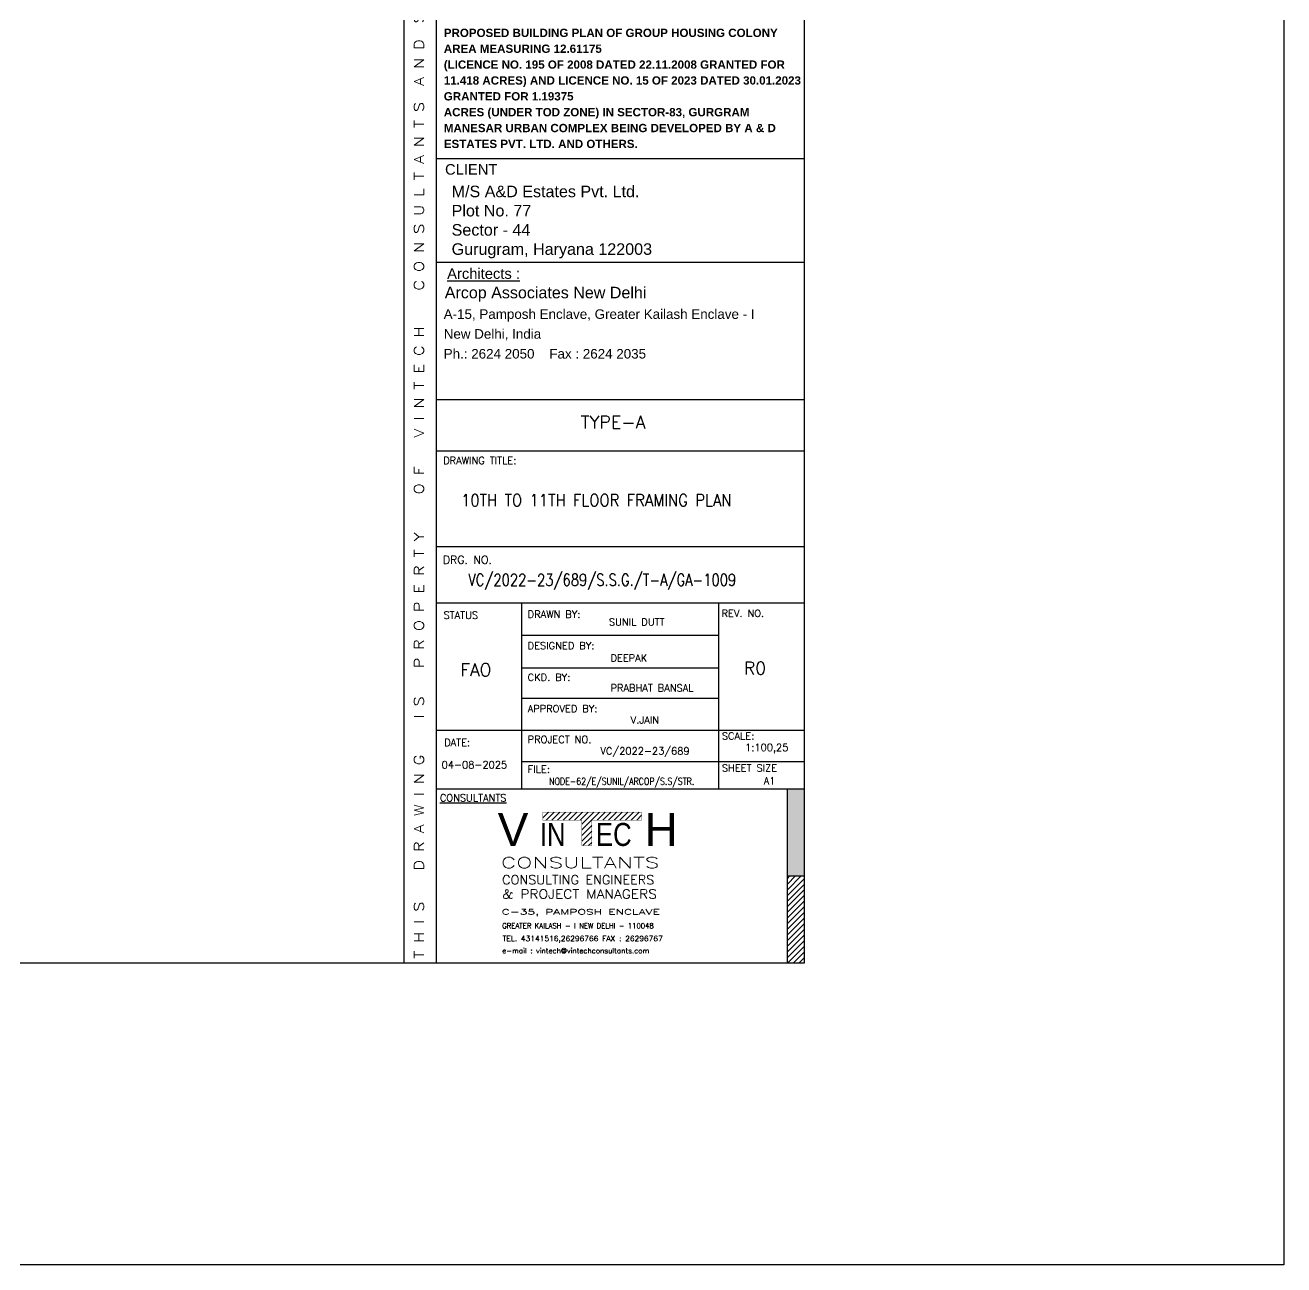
# Model space of a CAD drawing. Header units: millimetres. Extents: x 2061841 to 105821645, y -77612 to 48520811.
# Drawn here: x 105782324 to 105821645, y 48395522 to 48434245 of the extents above; entities that cross this region are included whole.
import ezdxf
from ezdxf.enums import TextEntityAlignment as Align

# ---------------------------------------------------------------- set-up
doc = ezdxf.new("R2010")
doc.units = ezdxf.units.MM
doc.header["$LTSCALE"] = 10
doc.header["$MEASUREMENT"] = 0
for name, color, linetype in [('AS-COLS', 2, 'Continuous'), ('BORDER', 5, 'Continuous'), ('Format-Title Text', 3, 'Continuous'), ('Format-Title Text Detail', 7, 'Continuous'), ('LOGO', 1, 'Continuous'), ('S-OPENING', 6, 'Continuous'), ('T', 2, 'Continuous')]:
    doc.layers.add(name, color=color, linetype=linetype)
for name, color, linetype, lineweight in [('STAIR', 3, 'Continuous', 13), ('TEXT', 2, 'Continuous', 25), ('TEXT 3', 1, 'Continuous', 18)]:
    doc.layers.add(name, color=color, linetype=linetype, lineweight=lineweight)
doc.styles.add('ARCOP', font='arial.ttf', dxfattribs={"width": 0.75})
doc.styles.add('ARIAL', font='arial.ttf')
doc.styles.add('K', font='swissek.ttf', dxfattribs={"height": 349})
doc.styles.add('PK', font='romand.shx', dxfattribs={"width": 0.7, "height": 225})
doc.styles.add('RT', font='romant.shx', dxfattribs={"height": 250})
doc.styles.add('ST', font='romand.shx', dxfattribs={"height": 4})

# ---------------------------------------------------------------- blocks, each defined once
blk = doc.blocks.new('TOWER-A TYPICAL FLOOR FRAMING PLAN N')
at = {"layer": 'LOGO'}
h = blk.add_hatch(dxfattribs=at)
h.set_pattern_fill('ANSI31', color=256, scale=999.996528, style=0)
h.set_pattern_definition([(45, (102949618.21, 48587367.1), (-88.38804, 88.38804), [])])
h.paths.add_polyline_path([(103036712.2, 48506631.7), (103037024.5, 48506631.7), (103037024.5, 48507427.8), (103038579.4, 48507427.8), (103038579.4, 48507678.7), (103035495.8, 48507678.7), (103035495.8, 48507431.2), (103036712.2, 48507431.2), (103036712.2, 48506631.7)])
h = blk.add_hatch(dxfattribs=at)
h.set_pattern_fill('ANSI31', color=256, scale=999.996528, style=0)
h.set_pattern_definition([(45, (102949618.19, 48587367.07), (-88.38804, 88.38804), [])])
h.paths.add_polyline_path([(103036712.2, 48506631.6), (103037024.5, 48506631.6), (103037024.5, 48507427.8), (103038579.3, 48507427.8), (103038579.3, 48507678.6), (103035495.8, 48507678.6), (103035495.8, 48507431.1), (103036712.2, 48507431.1), (103036712.2, 48506631.6)])
at = {"layer": 'STAIR'}
for points in [[(103043665.9, 48508397.2), (103043135.1, 48508397.2), (103043135.1, 48505685.8), (103043665.9, 48505685.8), (103043665.9, 48508397.2)], [(103043665.9, 48508397.1), (103043135.1, 48508397.1), (103043135.1, 48505685.8), (103043665.9, 48505685.8), (103043665.9, 48508397.1)]]:
    blk.add_hatch(color=6, dxfattribs=at).paths.add_polyline_path(points)
h = blk.add_hatch(dxfattribs=at)
h.set_pattern_fill('ANSI31', color=6, scale=999.996528, style=0)
h.set_pattern_definition([(45, (102908174.27, 48493612.84), (-88.38804, 88.38804), [])])
h.paths.add_polyline_path([(103043665.9, 48505685.8), (103043135.1, 48505685.8), (103043135.1, 48502974.5), (103043665.9, 48502974.5), (103043665.9, 48505685.8)])
h = blk.add_hatch(dxfattribs=at)
h.set_pattern_fill('ANSI31', color=6, scale=999.996528, style=0)
h.set_pattern_definition([(45, (102908174.3, 48493612.87), (-88.38804, 88.38804), [])])
h.paths.add_polyline_path([(103043665.9, 48505685.8), (103043135.1, 48505685.8), (103043135.1, 48502974.5), (103043665.9, 48502974.5), (103043665.9, 48505685.8)])
at = {"color": 5}
blk.add_line((103043135.1, 48505685.8, 101.1), (103043665.9, 48505685.8, 101.1), dxfattribs=at)
blk.add_line((103043135.1, 48505685.8, 101.1), (103043665.9, 48505685.8, 101.1), dxfattribs=at)
at = {"layer": 'AS-COLS'}
blk.add_lwpolyline([(102636137.1, 48567566), (103058644.9, 48567566), (103058644.9, 48493536.7), (102636137.1, 48493536.7)], close=True, dxfattribs=at)
at = {"layer": 'BORDER'}
for p, q in [((103031165.9, 48502974.5, 101.1), (103031165.9, 48562374.5, 101.1)), ((103032165.9, 48528099.5, 101.1), (103043665.9, 48528099.5, 101.1)), ((103032165.9, 48524858.7, 101.1), (103043665.9, 48524858.7, 101.1)), ((103032165.9, 48520571.1, 101.1), (103043665.9, 48520571.1, 101.1)), ((103032165.9, 48518958.3, 101.1), (103043665.9, 48518958.3, 101.1)), ((103043665.9, 48514208, 101.1), (103032165.9, 48514208, 101.1)), ((103043665.9, 48514207.9, 101.1), (103032165.9, 48514207.9, 101.1)), ((103034842.4, 48508397.2, 101.1), (103034842.4, 48514208, 101.1)), ((103040989, 48508397.2, 101.1), (103040989, 48514208, 101.1)), ((103032165.9, 48510236.6, 101.1), (103043665.9, 48510236.6, 101.1)), ((103032165.9, 48510236.6, 101.1), (103043665.9, 48510236.6, 101.1)), ((103043665.9, 48508397.2, 101.1), (103032165.9, 48508397.2, 101.1)), ((103043665.9, 48508397.1, 101.1), (103032165.9, 48508397.1, 101.1))]:
    blk.add_line(p, q, dxfattribs=at)
at = {"layer": 'BORDER', "color": 5}
blk.add_line((103032165.9, 48562374.5, 101.1), (103032165.9, 48502974.5, 101.1), dxfattribs=at)
at = {"layer": 'BORDER', "ltscale": 80}
blk.add_line((103032165.9, 48515972, 101.1), (103043665.9, 48515972, 101.1), dxfattribs=at)
blk.add_line((103032165.9, 48515972, 101.1), (103043665.9, 48515972, 101.1), dxfattribs=at)
at = {"layer": 'BORDER', "elevation": 101.1}
for points in [[(102959565.4, 48502974.5), (103043665.4, 48502974.5), (103043665.4, 48562374.5), (102959565.4, 48562374.5)], [(103043665.9, 48508397.1), (103043127.6, 48508397.1), (103043127.6, 48502974.5), (103043665.9, 48502974.5)]]:
    blk.add_lwpolyline(points, close=True, dxfattribs=at)
at = {"layer": 'LOGO', "const_width": 10.4, "elevation": 101.1}
for points in [[(103038579.4, 48507428), (103038579.4, 48507678.7), (103035495.8, 48507678.7), (103035495.8, 48507431.2), (103036712.2, 48507431.2), (103036712.2, 48506631.7), (103037024.5, 48506631.7), (103037024.5, 48507427.8), (103038584.4, 48507427.8)], [(103038579.3, 48507428), (103038579.3, 48507678.6), (103035495.8, 48507678.6), (103035495.8, 48507431.1), (103036712.2, 48507431.1), (103036712.2, 48506631.6), (103037024.5, 48506631.6), (103037024.5, 48507427.8), (103038584.3, 48507427.8)]]:
    blk.add_lwpolyline(points, dxfattribs=at)
at = {"layer": 'T'}
for p, q in [((103040199.9, 48513198, 101.1), (103034842.4, 48513198, 101.1)), ((103040989, 48513198, 101.1), (103034842.4, 48513198, 101.1)), ((103034842.4, 48512188, 101.1), (103040199.9, 48512188, 101.1)), ((103034842.4, 48512188, 101.1), (103040989, 48512188, 101.1)), ((103034842.4, 48511232.2, 101.1), (103040199.9, 48511232.2, 101.1)), ((103034842.4, 48511232.2, 101.1), (103040989, 48511232.2, 101.1))]:
    blk.add_line(p, q, dxfattribs=at)
at = {"layer": 'TEXT', "color": 2}
for p, q in [((103034842.4, 48509263.1, 101.1), (103040989, 48509263.1, 101.1)), ((103035261.9, 48509263.1, 101.1), (103040199.9, 48509263.1, 101.1)), ((103040989, 48509263.1, 101.1), (103043665.4, 48509263.1, 101.1))]:
    blk.add_line(p, q, dxfattribs=at)
at = {"layer": 'Format-Title Text', "color": 3, "style": 'ARCOP'}
blk.add_text('CLIENT', height=329.18, dxfattribs=at).set_placement((103032440.3, 48527589.8, 101.1))
at = {"layer": 'Format-Title Text', "color": 3, "insert": (103032506.8, 48524664.1, 101.1), "char_height": 329.183, "width": 3686.894, "attachment_point": 1, "style": 'ARCOP'}
blk.add_mtext('{\\W1;\\LArchitects :}', dxfattribs=at)
blk.add_mtext('{\\W1;\\LArchitects :}', dxfattribs=at)
at = {"layer": 'Format-Title Text Detail', "color": 3, "style": 'ARIAL'}
blk.add_text('Arcop Associates New Delhi', height=359.094, dxfattribs=at).set_placement((103032431.7, 48523728.2, 101.1))
blk.add_text('Arcop Associates New Delhi', height=359.094, dxfattribs=at).set_placement((103032431.7, 48523728.2, 101.1))
at = {"layer": 'Format-Title Text Detail', "style": 'ARIAL'}
for s, height, p in [('A-15, Pamposh Enclave, Greater Kailash Enclave - I', 299.233, (103032398.6, 48523084.4, 101.1)), ('A-15, Pamposh Enclave, Greater Kailash Enclave - I', 299.233, (103032398.6, 48523084.4, 101.1)), ('New Delhi, India', 299.233, (103032399.8, 48522465.7, 101.1)), ('New Delhi, India', 299.233, (103032399.8, 48522465.7, 101.1)), ('Ph.: 2624 2050   ', 299.233, (103032399.4, 48521845.7, 101.1)), ('Ph.: 2624 2050   ', 299.233, (103032399.4, 48521845.7, 101.1)), (' Fax : 2624 2035', 299.221, (103035583.6, 48521845.7, 101.1)), (' Fax : 2624 2035', 299.221, (103035583.6, 48521845.7, 101.1))]:
    blk.add_text(s, height=height, dxfattribs=at).set_placement(p)
at = {"layer": 'Format-Title Text Detail', "attachment_point": 1, "style": 'ARIAL'}
for s, insert, char_height, width in [('\\pxsm1.15;{\\fArial|b1|i0|c0|p34;PROPOSED BUILDING PLAN OF GROUP HOUSING COLONY AREA MEASURING 12.61175^J(LICENCE NO. 195 OF 2008 DATED 22.11.2008 GRANTED FOR 11.418 ACRES) AND LICENCE NO. 15 OF 2023 DATED 30.01.2023 GRANTED FOR 1.19375^JACRES (UNDER TOD ZONE) IN SECTOR-83, GURGRAM MANESAR URBAN COMPLEX BEING DEVELOPED BY A & D ESTATES PVT. LTD. AND OTHERS.}', (103032402.4, 48532148.9, 101.1), 258.4873, 11211.461), ('{\\H1.5x;M/S A&D Estates Pvt. Ltd. \\PPlot No. 77\\PSector - 44\\PGurugram, Haryana 122003}', (103032646.3, 48527245.9, 101.1), 240, 2030400)]:
    blk.add_mtext(s, dxfattribs=dict(at, insert=insert, char_height=char_height, width=width))
at = {"layer": 'LOGO', "style": 'K'}
for s, p in [('V', (103034084.5, 48506619.8, 101.1)), ('V', (103034084.4, 48506619.7, 101.1)), ('H', (103038669.3, 48506619.7, 101.1)), ('H', (103038669.3, 48506619.8, 101.1))]:
    blk.add_text(s, height=1031.3, dxfattribs=at).set_placement(p)
at = {"layer": 'LOGO'}
for s, height, style, width, p in [('IN', 719.5, 'K', 0.8, (103035402.5, 48506620.3, 101.1)), ('IN', 719.5, 'K', 0.8, (103035402.6, 48506620.3, 101.1)), ('EC', 719.5, 'K', 0.8, (103037154.2, 48506620.3, 101.1)), ('EC', 719.5, 'K', 0.8, (103037154.2, 48506620.3, 101.1)), ('CONSULTANTS', 334.596, 'RT', 1.6, (103034183.6, 48505931.6, 101.1)), ('CONSULTANTS', 334.596, 'RT', 1.6, (103034183.6, 48505931.6, 101.1)), ('CONSULTING ENGINEERS', 284.846, 'RT', 1.03, (103034223.1, 48505422.9, 101.1)), ('CONSULTING ENGINEERS', 284.846, 'RT', 1.03, (103034223.1, 48505422.9, 101.1)), ('& PROJECT MANAGERS', 284.846, 'RT', 1.11, (103034223.1, 48504976.2, 101.1)), ('& PROJECT MANAGERS', 284.846, 'RT', 1.11, (103034223.1, 48504976.2, 101.1))]:
    blk.add_text(s, height=height, dxfattribs=dict(at, style=style, width=width)).set_placement(p)
at = {"layer": 'LOGO', "color": 2, "style": 'RT'}
for s, width, p in [('C-35, PAMPOSH ENCLAVE', 1.728, (103034211.8, 48504479, 101.1)), ('C-35, PAMPOSH ENCLAVE', 1.728, (103034211.8, 48504479.1, 101.1)), ('GREATER KAILASH - I NEW DELHI - 110048  ', 0.968, (103034227.9, 48504045.9, 101.1)), ('GREATER KAILASH - I NEW DELHI - 110048  ', 0.968, (103034227.9, 48504045.9, 101.1)), ('TEL. 43141516,26296766 FAX : 26296767', 1.055, (103034238.6, 48503647.1, 101.1)), ('TEL. 43141516,26296766 FAX : 26296767', 1.055, (103034238.6, 48503647.2, 101.1)), ('e-mail : vintech@vintechconsultants.com', 1.01, (103034227.9, 48503267.5, 101.1)), ('e-mail : vintech@vintechconsultants.com', 1.01, (103034227.9, 48503267.6, 101.1))]:
    blk.add_text(s, height=162.254, dxfattribs=dict(at, width=width)).set_placement(p)
at = {"layer": 'T', "ltscale": 80, "style": 'ST'}
blk.add_text('DRG. NO.', height=250, dxfattribs=at).set_placement((103032373.4, 48515435.4, 101.1))
blk.add_text('DRG. NO.', height=250, dxfattribs=at).set_placement((103032373.4, 48515435.4, 101.1))
at = {"layer": 'TEXT', "color": 1, "style": 'RT', "width": 0.939798}
blk.add_text('T H I S   D R A W I N G   I S   P R O P E R T Y   O F   V I N T E C H   C O N S U L T A N T S  A N D  S H A L L  N O T  B E  R E P R O D U C E D  O R  U S E D  W I T H O U T  W R I T T E N  P E R M I S S I O N.', height=299.999, rotation=90, dxfattribs=at).set_placement((103031775.1, 48503095.8, 101.1), (103031775.1, 48561927, 101.1), align=Align.FIT)
at = {"layer": 'TEXT', "color": 2, "style": 'PK'}
for s, height, p in [('DRAWING TITLE:', 224.999, (103032381.7, 48518548.3, 101.1)), ('REV. NO.', 225, (103041078.7, 48513776.2, 101.1)), ('STATUS', 225, (103032392.7, 48513717.9, 101.1)), ('STATUS', 225, (103032392.7, 48513718, 101.1)), ('DRAWN BY:', 225, (103035023.7, 48513745.6, 101.1)), ('SUNIL DUTT', 225, (103037560.6, 48513505.7, 101.1)), ('DESIGNED BY:', 224.999, (103035023.7, 48512765.2, 101.1)), ('DEEPAK', 225, (103037610.3, 48512379.2, 101.1)), ('CKD. BY:', 225, (103035023.7, 48511776.1, 101.1)), ('PRABHAT BANSAL', 224.999, (103037610.3, 48511444.6, 101.1)), ('APPROVED BY:', 224.999, (103035023.7, 48510798, 101.1)), ('V.JAIN', 225, (103038239.9, 48510442.7, 101.1)), ('PROJECT NO.', 224.999, (103035023.7, 48509834.3, 101.1)), ('SCALE:', 225, (103041088.8, 48509944.2, 101.1)), ('SCALE:', 225, (103041088.8, 48509944.1, 101.1)), ('DATE:', 225, (103032412.9, 48509739.7, 101.1)), ('DATE:', 225, (103032413, 48509739.7, 101.1)), ('VC/2022-23/689', 224.999, (103037293.9, 48509476.6, 101.1)), ('1:100,25', 225, (103041816.1, 48509585.9, 101.1)), ('04-08-2025', 225, (103032336, 48509043.6, 101.1)), ('FILE:', 225, (103035023.7, 48508904.7, 101.1)), ('SHEET SIZE', 225, (103041088.8, 48508944.7, 101.1)), ('A1', 225, (103042396, 48508544.8, 101.1)), ('%%UCONSULTANTS', 224.999, (103032278.2, 48508009.7, 101.1)), ('%%UCONSULTANTS', 224.999, (103032278.2, 48508009.7, 101.1))]:
    blk.add_text(s, height=height, dxfattribs=at).set_placement(p)
at = {"layer": 'TEXT', "color": 2, "style": 'PK', "width": 0.8}
blk.add_text('NODE-62/E/SUNIL/ARCOP/S.S/STR.', height=224.999, dxfattribs=at).set_placement((103035692.3, 48508526.8, 101.1))
at = {"layer": 'TEXT 3', "style": 'RT'}
blk.add_text('TYPE-A ', height=400, dxfattribs=at).set_placement((103036677.6, 48519659.8, 202.2))
for s, height, width, p in [('10TH TO 11TH FLOOR FRAMING PLAN', 375, 0.9, (103032940.4, 48517231.3, 61.1)), ('VC/2022-23/689/S.S.G./T-A/GA-1009', 375, 0.8, (103033167, 48514744.6, 101.1)), ('FAO', 400, 0.98, (103032915.6, 48511924, 101.1)), ('R0', 400, 0.98, (103041779.4, 48511974.1, 101.1))]:
    blk.add_text(s, height=height, dxfattribs=dict(at, width=width)).set_placement(p)

msp = doc.modelspace()

# ---------------------------------------------------------------- block references
at = {"layer": 'S-OPENING'}
msp.add_blockref('TOWER-A TYPICAL FLOOR FRAMING PLAN N', (2763000.3, -98014.7), dxfattribs=at)

doc.saveas('drawing.dxf')
